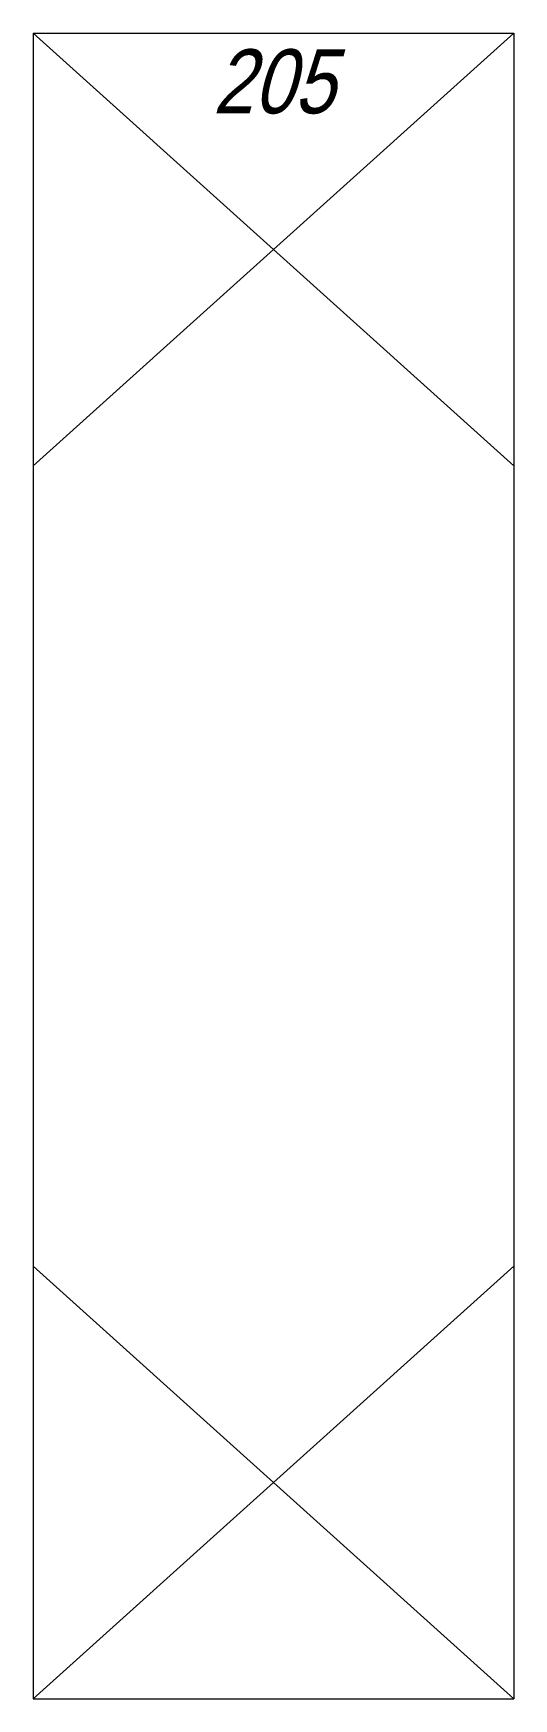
# Model space of a CAD drawing. Header units: millimetres. Extents: x 0 to 15, y -26 to 26.
import ezdxf
from ezdxf.enums import TextEntityAlignment as Align

# ---------------------------------------------------------------- set-up
doc = ezdxf.new("R2010")
doc.units = ezdxf.units.MM
doc.header["$LTSCALE"] = 0.5
doc.layers.get('0').update_dxf_attribs({"color": 9, "lineweight": 15})
doc.layers.add('Namebox', color=9, linetype='Continuous', lineweight=20)
doc.styles.add('Longhand', font='vnfont.shx', dxfattribs={"width": 0.85, "oblique": 15})

msp = doc.modelspace()

# ---------------------------------------------------------------- linework, layer by layer
at = {"ltscale": 0.5}
for p, q in [((0, 26), (0, -26)), ((0, 26), (15, 26)), ((0, 26), (15, 12.5)), ((15, 26), (0, 12.5)), ((15, 26), (15, -26)), ((0, -12.5), (15, -26)), ((0, -26), (15, -12.5)), ((0, -26), (15, -26))]:
    msp.add_line(p, q, dxfattribs=at)

# ---------------------------------------------------------------- texts
at = {"layer": 'Namebox', "color": 4, "style": 'Longhand', "oblique": 15, "width": 0.85}
msp.add_text('205', height=2, dxfattribs=at).set_placement((7.5, 25.5), align=Align.TOP_CENTER)

doc.saveas('drawing.dxf')
